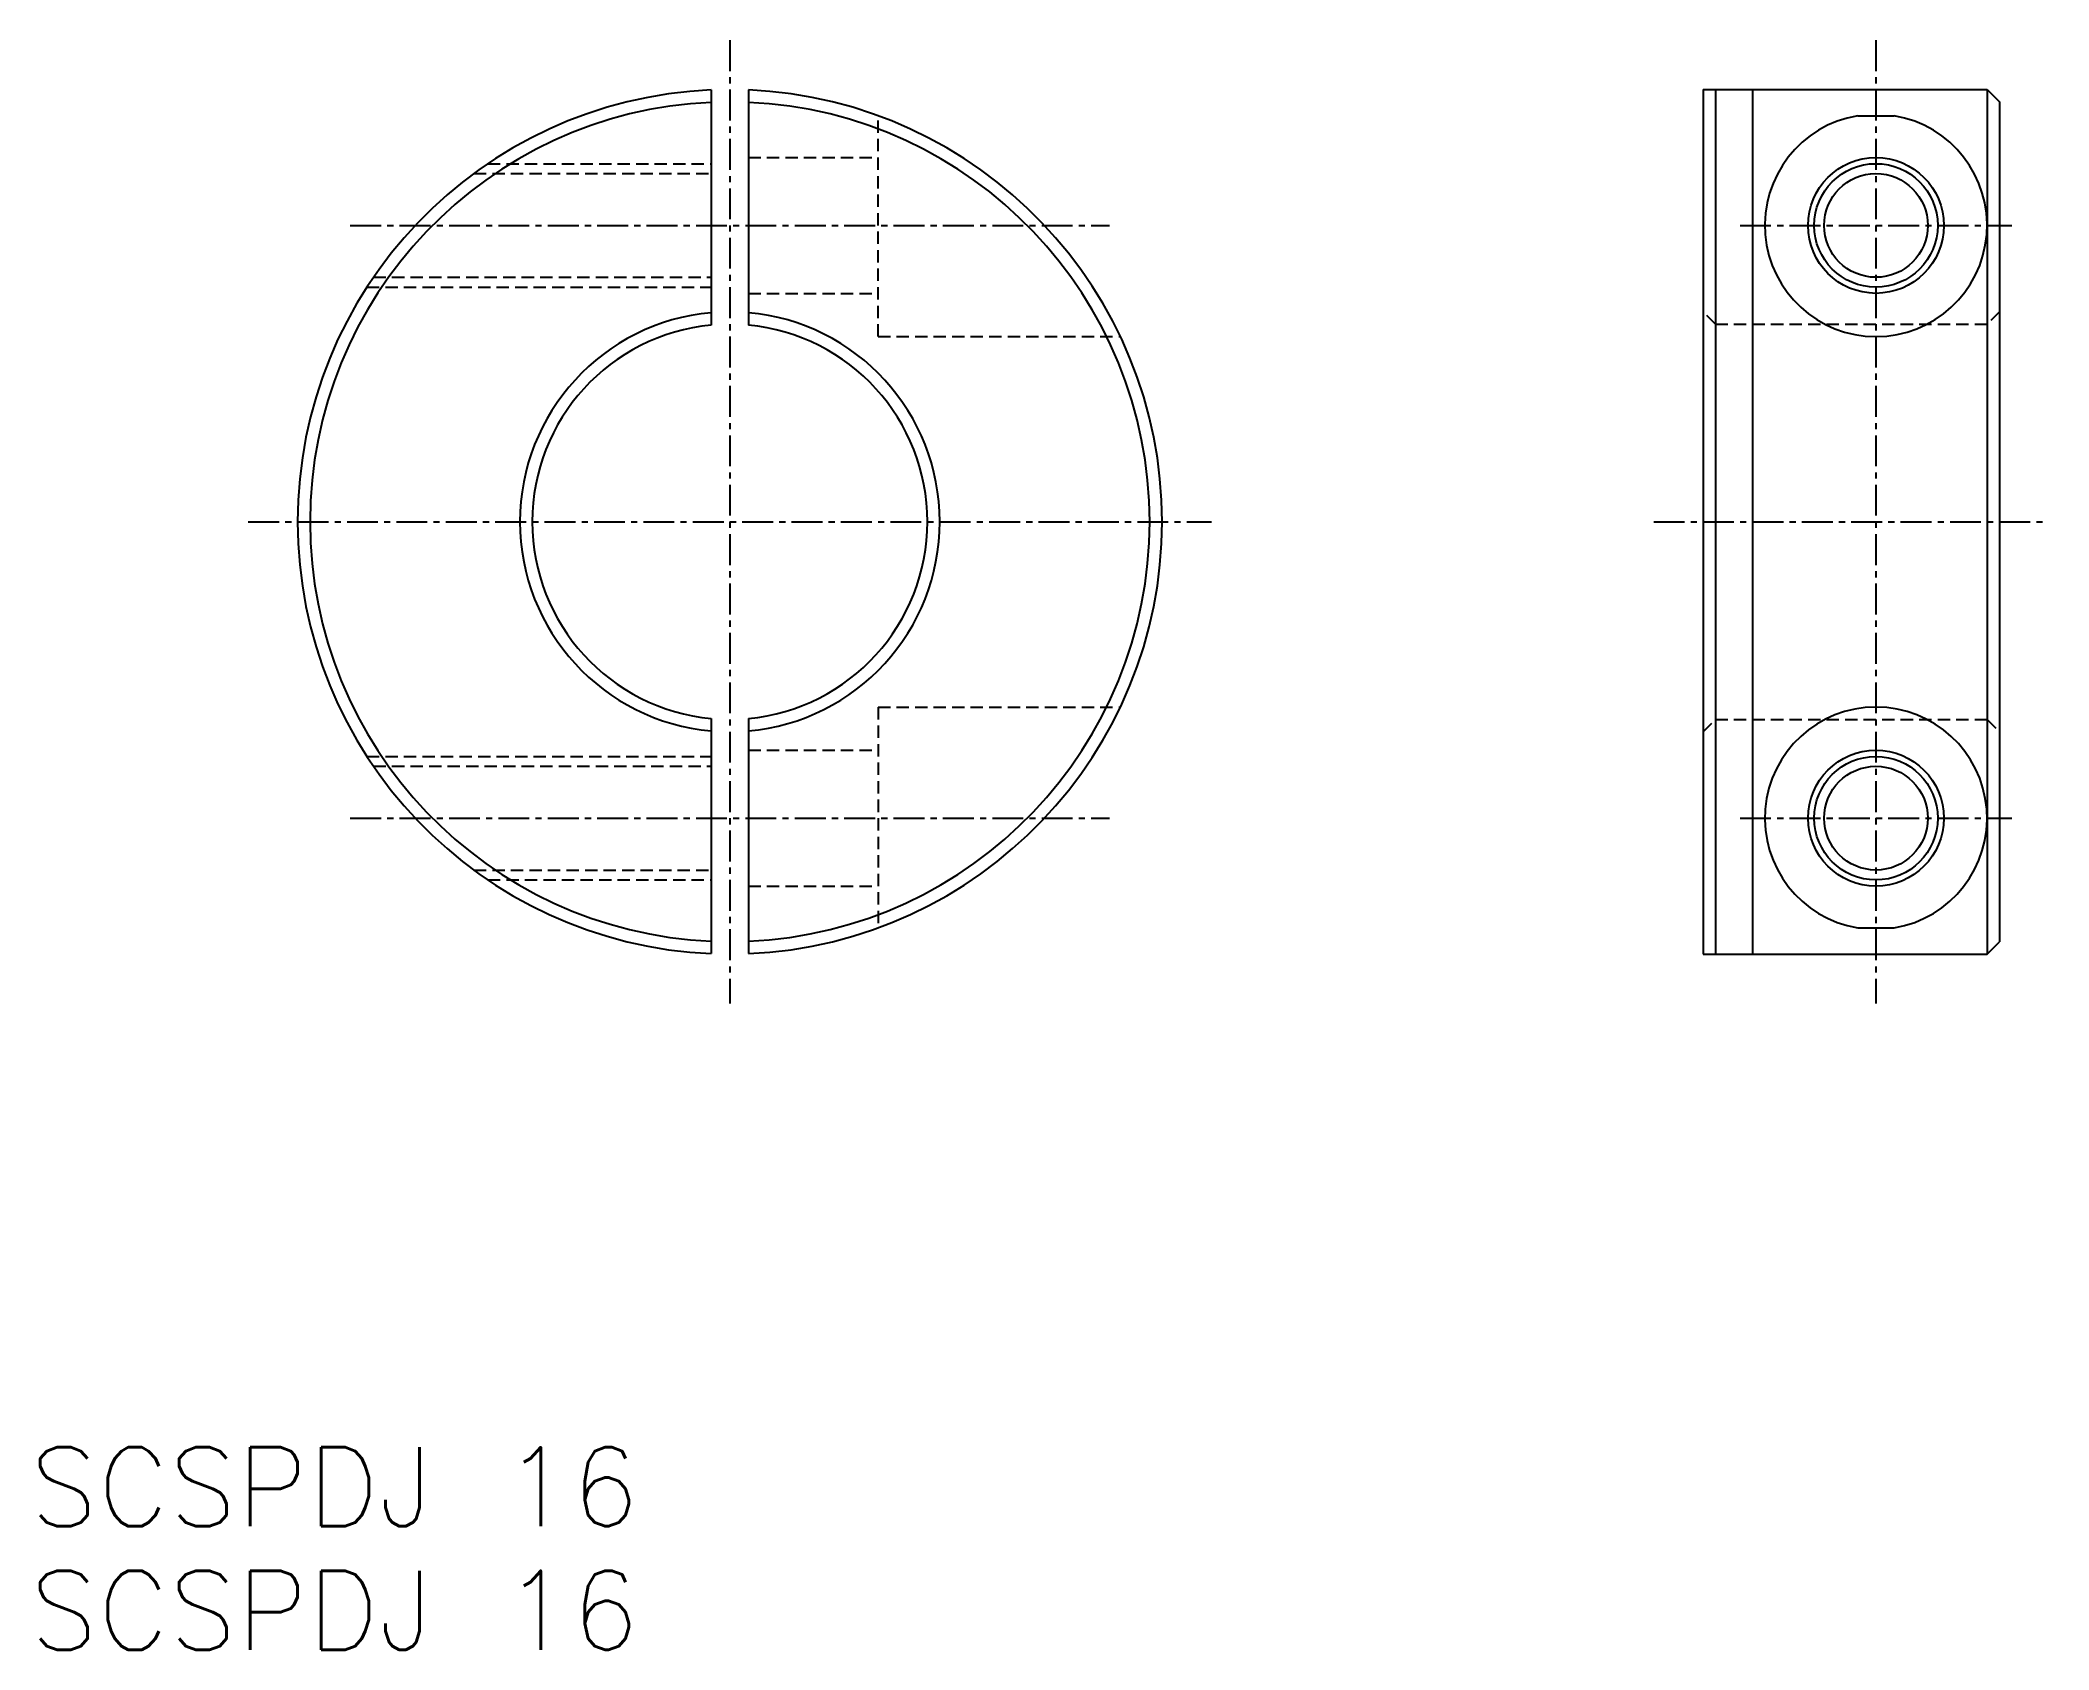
# Model space of a CAD drawing. Extents: x 661 to 742.4, y 5.2 to 70.4.
import ezdxf

# ---------------------------------------------------------------- set-up
doc = ezdxf.new("R2010")
doc.units = 0
doc.linetypes.add('CENTER', pattern=[2, 1.25, -0.25, 0.25, -0.25])
doc.linetypes.add('DASHED', pattern=[0.75, 0.5, -0.25])
doc.layers.get('0').update_dxf_attribs({"linetype": 'CONTINUOUS'})
doc.layers.add('CENTER', color=1, linetype='CENTER')
doc.styles.get("Standard").update_dxf_attribs({"font": 'txt.shx', "bigfont": 'bigfont.shx'})

msp = doc.modelspace()

# ---------------------------------------------------------------- linework, layer by layer
at = {"color": 7, "linetype": 'CONTINUOUS'}
for p, q in [((688.223, 68.401), (688.223, 58.882)), ((689.723, 68.401), (689.723, 58.882)), ((728.381, 68.417), (728.381, 33.417)), ((728.381, 68.417), (739.881, 68.417)), ((728.881, 68.417), (728.881, 33.417)), ((730.381, 68.417), (730.381, 33.417)), ((739.881, 68.417), (740.381, 67.917)), ((739.881, 68.417), (739.881, 33.417)), ((740.381, 67.917), (740.381, 33.917)), ((734.644, 67.357), (736.117, 67.357)), ((688.223, 42.952), (688.223, 33.433)), ((689.723, 42.952), (689.723, 33.433)), ((734.644, 34.478), (736.117, 34.478)), ((728.381, 33.417), (739.881, 33.417)), ((739.881, 33.417), (740.381, 33.917))]:
    msp.add_line(p, q, dxfattribs=at)
at = {"color": 3, "linetype": 'DASHED'}
for p, q in [((694.973, 58.417), (694.973, 67.357)), ((679.175, 65.417), (688.223, 65.417)), ((689.723, 65.667), (694.973, 65.667)), ((678.608, 65.017), (688.223, 65.017)), ((674.276, 60.417), (688.223, 60.417)), ((674.543, 60.817), (688.223, 60.817)), ((689.723, 60.167), (694.973, 60.167)), ((728.881, 58.917), (728.381, 59.417)), ((740.381, 59.417), (739.881, 58.917)), ((728.881, 58.917), (739.881, 58.917)), ((694.973, 58.417), (704.785, 58.417)), ((694.973, 43.417), (694.973, 34.478)), ((694.973, 43.417), (704.785, 43.417)), ((728.381, 42.417), (728.881, 42.917)), ((728.881, 42.917), (739.881, 42.917)), ((739.881, 42.917), (740.381, 42.417)), ((689.723, 41.667), (694.973, 41.667)), ((674.276, 41.417), (688.223, 41.417)), ((674.543, 41.017), (688.223, 41.017)), ((678.608, 36.817), (688.223, 36.817)), ((679.175, 36.417), (688.223, 36.417)), ((689.723, 36.167), (694.973, 36.167))]:
    msp.add_line(p, q, dxfattribs=at)
at = {"color": 7, "linetype": 'CONTINUOUS'}
for centre, radius in [((735.381, 62.917), 2.75), ((735.381, 62.917), 2.1), ((735.381, 38.917), 2.75), ((735.381, 38.917), 2.1)]:
    msp.add_circle(centre, radius, dxfattribs=at)
at = {"color": 3, "linetype": 'CONTINUOUS'}
for centre in [(735.381, 62.917), (735.381, 38.917)]:
    msp.add_circle(centre, 2.5, dxfattribs=at)
at = {"color": 7, "linetype": 'CONTINUOUS'}
for centre, radius, start, end in [((688.973, 50.917), 17.5, 92.45629, 267.5437), ((688.973, 50.917), 17.5, 272.45628, 87.54371), ((688.973, 50.917), 17, 92.52858, 267.47142), ((688.973, 50.917), 17, 272.52858, 87.47142), ((735.381, 62.917), 4.5, 99.42278, 80.57722), ((688.973, 50.917), 8.5, 95.06209, 264.93791), ((688.973, 50.917), 8.5, 275.06209, 84.93791), ((688.973, 50.917), 8, 95.37938, 264.62063), ((688.973, 50.917), 8, 275.37938, 84.62062), ((735.381, 38.917), 4.5, 279.42278, 260.57722)]:
    msp.add_arc(centre, radius, start, end, dxfattribs=at)
at = {"layer": 'CENTER', "color": 1, "linetype": 'CENTER'}
for p, q in [((688.973, 70.417), (688.973, 31.417)), ((735.381, 70.417), (735.381, 31.417)), ((673.603, 62.917), (704.344, 62.917)), ((729.881, 62.917), (740.881, 62.917)), ((669.473, 50.917), (708.473, 50.917)), ((726.381, 50.917), (742.381, 50.917)), ((673.603, 38.917), (704.344, 38.917)), ((729.881, 38.917), (740.881, 38.917))]:
    msp.add_line(p, q, dxfattribs=at)

# ---------------------------------------------------------------- texts
at = {"color": 7}
for p in [(660.636, 10.246), (660.636, 5.245)]:
    msp.add_text('SCSPDJ 16', height=3.2, dxfattribs=at).set_placement(p)

doc.saveas('drawing.dxf')
